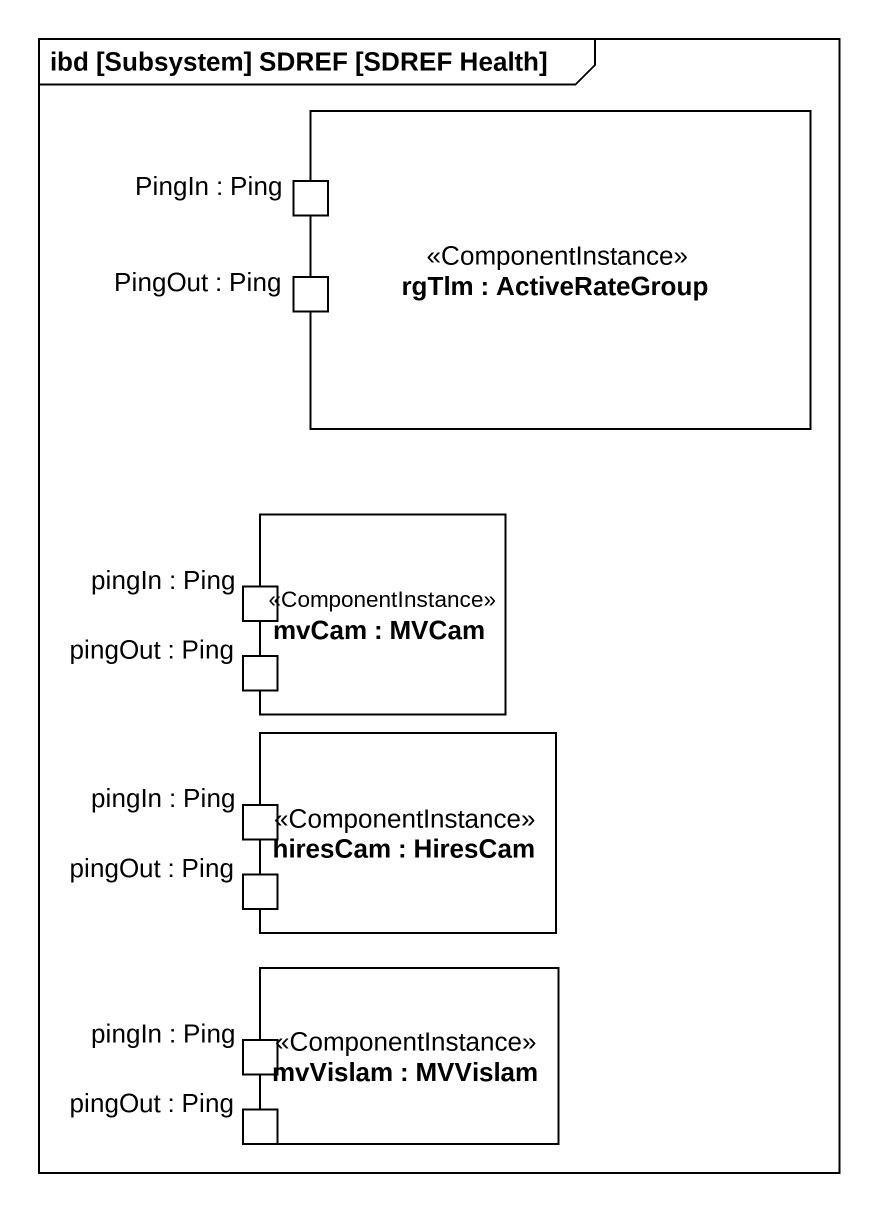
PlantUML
@startuml
mainframe ibd [Subsystem] SDREF [SDREF Health]
rectangle "rgTlm : ActiveRateGroup" as rgTlm <<ComponentInstance>> {
  port "PingIn : Ping" as PingIn_Ping
  port "PingOut : Ping" as PingOut_Ping
}
rectangle "mvCam : MVCam" as mvCam <<ComponentInstance>> {
  port "pingIn : Ping" as pingIn_Ping
  port "pingOut : Ping" as pingOut_Ping
}
rectangle "hiresCam : HiresCam" as hiresCam <<ComponentInstance>> {
  port "pingIn : Ping" as pingIn_Ping_2
  port "pingOut : Ping" as pingOut_Ping_2
}
rectangle "mvVislam : MVVislam" as mvVislam <<ComponentInstance>> {
  port "pingIn : Ping" as pingIn_Ping_3
  port "pingOut : Ping" as pingOut_Ping_3
}
@enduml
